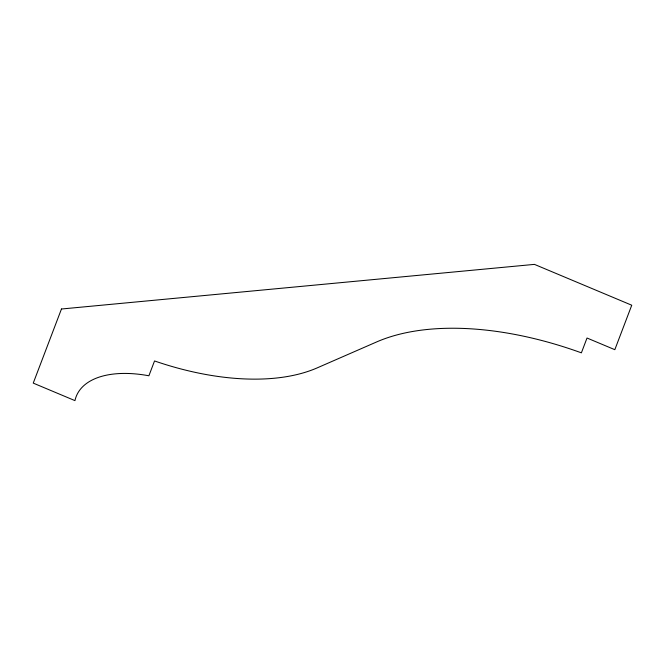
<?xml version="1.0" encoding="UTF-8"?>
<svg xmlns="http://www.w3.org/2000/svg" width="665" height="665" viewBox="0 0 665 665"><rect width="100%" height="100%" fill="white"/><g stroke="black" fill="none" stroke-linecap="round" stroke-linejoin="round"><path stroke-width="1" d="M61.454 309.009L33.25 383.115L74.954 400.621A97.531 51.247 23.5 0 1 148.894 375.783L154.538 360.954A202.584 106.45 23.5 0 0 317.247 367.861L376.648 341.935A246.042 129.284 23.5 0 1 581.385 352.841L587.02 338.019L614.826 349.682L631.75 305.218L534.436 264.379L61.454 309.009"/></g></svg>
